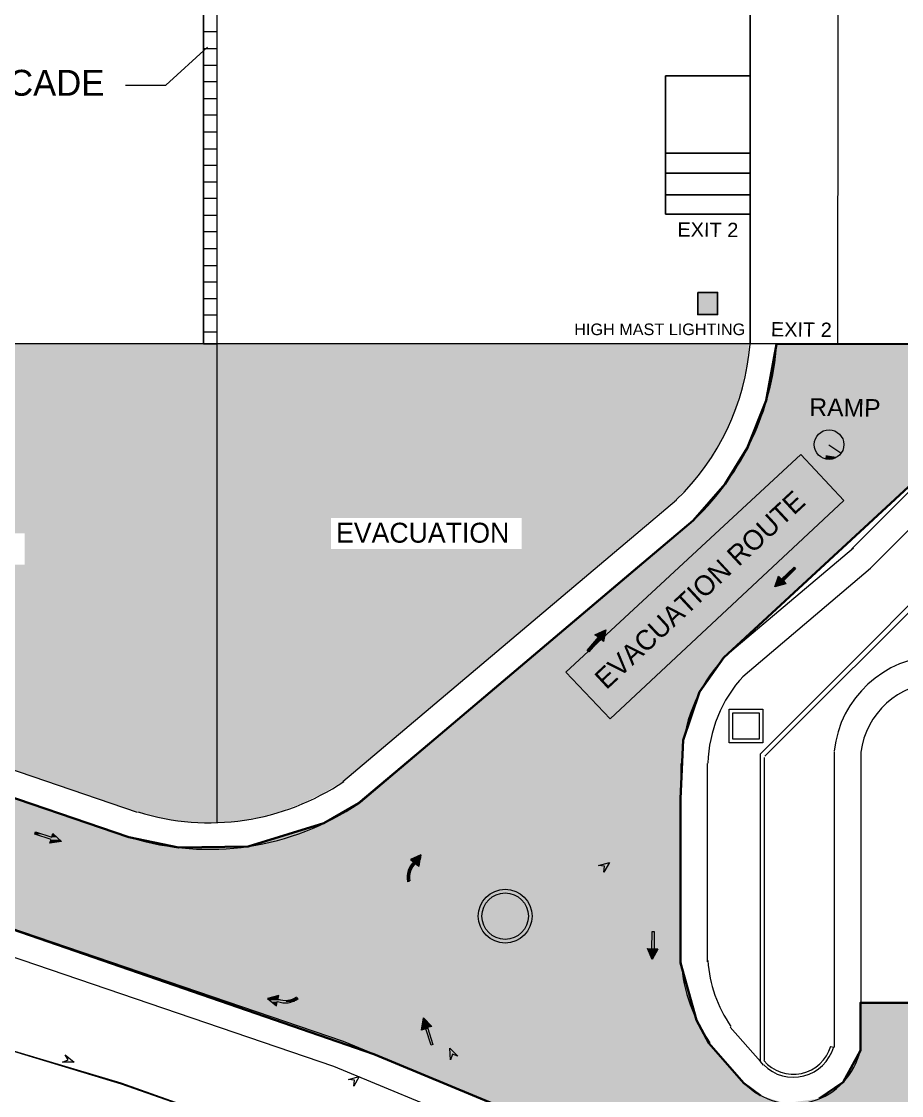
# Model space of a CAD drawing. Header units: inches. Extents: x 1969 to 240164, y 1364 to 46451.
# Drawn here: x 46889 to 51854, y 20250 to 26307 of the extents above; entities that cross this region are included whole.
import ezdxf

# ---------------------------------------------------------------- set-up
doc = ezdxf.new("R2010")
doc.units = ezdxf.units.IN
doc.header["$MEASUREMENT"] = 0
for name, color, linetype in [('PDF_0', 7, 'Continuous'), ('PDF_BH_Waste', 7, 'Continuous'), ('PDF_earth cutting area', 7, 'Continuous'), ('PDF_ESElevation', 7, 'Continuous'), ('PDF_foot path', 7, 'Continuous'), ('PDF_Lines', 7, 'Continuous'), ('PDF_TEX', 7, 'Continuous'), ('PDF_TEXT', 7, 'Continuous'), ('PDF_Wall', 7, 'Continuous')]:
    doc.layers.add(name, color=color, linetype=linetype)
doc.styles.add('PDF Arial-BoldMT', font='arial.ttf')
doc.styles.add('PDF ArialMT', font='arial.ttf')
doc.styles.add('PDF Century Gothic', font='GOTHIC.TTF')
doc.styles.add('PDF Swiss721BT-LightExtended', font='arial.ttf')

msp = doc.modelspace()

# ---------------------------------------------------------------- hatches: boundary and pattern name
at = {"true_color": 0xfecc66}
h = msp.add_hatch(color=31, dxfattribs=at)
h.dxf.hatch_style = 1
h.paths.add_polyline_path([(40008.3, 27445.2), (39953.1, 27576.4), (40565.8, 27834.4), (40621, 27703.3)])
h.paths.add_polyline_path([(40577.6, 27598.8), (40632.8, 27467.6), (40233.2, 27299.2), (40178, 27430.4)])
edge = h.paths.add_edge_path()
edge.add_line((23706.6, 23889.3), (23706.6, 23685.7))
edge.add_line((23706.6, 23685.7), (21592.3, 23685.7))
edge.add_arc((21564.1, 23607.1), 83.5, 70.24996, 109.75004)
edge.add_line((21535.9, 23685.7), (21474.3, 23685.7))
edge.add_line((21474.3, 23685.7), (21474.3, 23889.3))
edge.add_line((21474.3, 23889.3), (23706.6, 23889.3))
h.paths.add_polyline_path([(40196.6, 27136.6), (40128.6, 27004), (40083.8, 26760.5), (40108.3, 26579.1), (40179.2, 26411.1), (44054.9, 22879.7), (47494.3, 21707.1), (47774.4, 21648.7), (48167.3, 21655.3), (48593.7, 21785.4), (48790.3, 21898.1), (49229.2, 22267.9), (50678.1, 23493.2), (50859.2, 23699.7), (50983, 23900), (51090.8, 24169.8), (51148, 24487.9), (51993.8, 24488.6), (52290.4, 24048.9), (50849.8, 22717.9), (50714.5, 22526.6), (50622.5, 22254.5), (50606.5, 21925.5), (50606.5, 20998.1), (50696.2, 20675.3), (50766.7, 20544.7), (50964.4, 20319.7), (51058.4, 20250.3), (51196.7, 20206.5), (51389.7, 20233.1), (51523.7, 20325.3), (51622.3, 20503.8), (51622.3, 20773.7), (53221, 20773.7), (53221, 20166.3), (53323.2, 20166.3), (53323.2, 19249.4), (51850.7, 19249.4), (48876.6, 20483.8), (45963.5, 21489.1), (43693.6, 22262.7), (41571.7, 24195.4), (39950.9, 25674.8), (39044.1, 26554.3), (38079.5, 27215.6), (35857, 26162.3), (34994.2, 24093.5), (32860.7, 23926.1), (31214.3, 23858), (28068.1, 23728.3), (26623.6, 23670.7), (26125.1, 23748.9), (24768.5, 23544.4), (23827.6, 23544.4), (23273.3, 23447.3), (21482.5, 23346.7), (20701.9, 23346.7), (19975.8, 23179.6), (18647.9, 23098.7), (18526, 23021.2), (18458.9, 22934.2), (16811.9, 22382), (14065.1, 22382), (10291.7, 22150.2), (10399.9, 23009.2), (14054.9, 23234.2), (16268.8, 23125.1), (16401.4, 23136.9), (16539.8, 23172.8), (17389.5, 23514.9), (18148.7, 23728.4), (18898.7, 23820.5), (19842.9, 23871.6), (20739.4, 24014.8), (22123.3, 24079.5), (22770.9, 24079.5), (23779.9, 24246.6), (24703.7, 24246.6), (25375.2, 24342), (26135.3, 24457.9), (26581.9, 24376.1), (27205.7, 24393.1), (34200.4, 24679.5), (34926.4, 26329.3), (38395.3, 28029.7), (39197.5, 27689.4), (39688.1, 27614.9), (39863, 27631.6), (40107.6, 27695.3), (40153.2, 27713), (40296.7, 27791.6), (40552.7, 27873.4), (40725.6, 27893.1), (40799.6, 27443.2), (40565.9, 27413.6), (40402.5, 27338.4), (40299.1, 27258.4)])
at = {"true_color": 0xf1eb1f}
h = msp.add_hatch(color=2, dxfattribs=at)
h.dxf.hatch_style = 1
h.paths.add_polyline_path([(50816.2, 24779), (50704.1, 24779), (50704.1, 24653.8), (50816.2, 24653.8)])

# ---------------------------------------------------------------- linework, layer by layer
for p, q in [((51000, 24488.2), (51000, 31121.6)), ((50522.5, 25220.9), (50522.5, 26000.9)), ((50522.5, 26000.9), (51000, 26000.9)), ((50522.5, 25563.8), (51000, 25563.8)), ((50522.5, 25451), (51000, 25451)), ((50522.5, 25328.9), (51000, 25328.9)), ((51000, 25220.9), (50522.5, 25220.9))]:
    msp.add_line(p, q)
msp.add_lwpolyline([(50704.1, 24779), (50816.2, 24779), (50816.2, 24653.8), (50704.1, 24653.8)], close=True)
at = {"lineweight": 35}
for points in [[(44054.9, 22879.7), (47494.3, 21707.1), (47774.4, 21648.7), (48167.3, 21655.3), (48593.7, 21785.4), (48790.3, 21898.1), (49229.2, 22267.9), (49779.1, 22733), (50365.4, 23228.8), (50678.1, 23493.2), (50859.2, 23699.7), (50983, 23900), (51090.8, 24169.8), (51148, 24487.9), (51993.8, 24488.6)], [(52290.4, 24048.9), (50849.8, 22717.9), (50714.5, 22526.6), (50622.5, 22254.5), (50606.5, 21925.5), (50606.5, 20998.1), (50696.2, 20675.3), (50766.7, 20544.7), (50964.4, 20319.7), (51058.4, 20250.3)], [(51850.7, 19249.4), (48876.6, 20483.8), (45963.5, 21489.1)], [(51389.7, 20233.1), (51523.7, 20325.3), (51622.3, 20503.8), (51622.3, 20773.7), (52062, 20773.7), (53221, 20773.7), (53221, 20166.3)]]:
    msp.add_lwpolyline(points, dxfattribs=at)
for points in [[(44056.5, 22879.3), (47495.9, 21706.7), (47775.9, 21648.4), (48168.8, 21654.9), (48595.2, 21785.1), (48791.9, 21897.7), (49230.7, 22267.5), (49780.7, 22732.6), (50366.9, 23228.4), (50679.6, 23492.9), (50860.7, 23699.3), (50984.5, 23899.6), (51092.4, 24169.4), (51149.6, 24487.5), (51995.4, 24488.2)], [(52291.9, 24048.5), (50851.3, 22717.6), (50716.1, 22526.3), (50624, 22254.2), (50608, 21925.1), (50608, 20997.7), (50697.8, 20675), (50768.2, 20544.4), (50965.9, 20319.4), (51059.9, 20250)], [(51852.2, 19249), (48878.1, 20483.5), (45965.1, 21488.7)], [(51391.2, 20232.7), (51525.3, 20325), (51623.8, 20503.5), (51623.8, 20773.3), (52063.5, 20773.3), (53222.5, 20773.3), (53222.5, 20166)]]:
    msp.add_lwpolyline(points)
at = {"layer": 'PDF_0', "lineweight": 0}
for points in [[(47915.1, 24488.2), (47993.5, 24488.2), (47993.5, 31114.8), (47915.1, 31114.8)], [(49960.4, 22637.3), (50209.2, 22374.8), (51528.4, 23605.4), (51286.3, 23864.4)], [(50144.4, 21546.5), (50205.8, 21563.6), (50175.1, 21509), (50178.5, 21543.1)], [(47134.5, 20479.6), (47185.7, 20438.7), (47120.9, 20438.7), (47151.6, 20452.3)], [(49309.3, 20452.3), (49305.9, 20517.1), (49350.2, 20472.8), (49319.5, 20483)], [(48733.2, 20339.8), (48794.6, 20356.9), (48763.9, 20302.3), (48767.3, 20336.4)]]:
    msp.add_lwpolyline(points, close=True, dxfattribs=at)
for points in [[(47915.1, 26250.5), (47993.5, 26250.5)], [(47475.4, 25947.2), (47703.8, 25947.2), (47939, 26161.9)], [(47915.1, 26155.1), (47993.5, 26155.1)], [(47915.1, 26059.7), (47993.5, 26059.7)], [(47915.1, 25967.6), (47993.5, 25967.6)], [(47915.1, 25872.2), (47993.5, 25872.2)], [(47915.1, 25780.1), (47993.5, 25780.1)], [(47915.1, 25684.7), (47993.5, 25684.7)], [(47915.1, 25589.2), (47993.5, 25589.2)], [(47915.1, 25497.2), (47993.5, 25497.2)], [(47915.1, 25401.8), (47993.5, 25401.8)], [(47915.1, 25309.7), (47993.5, 25309.7)], [(47915.1, 25214.3), (47993.5, 25214.3)], [(47915.1, 25122.3), (47993.5, 25122.3)], [(47915.1, 25026.8), (47993.5, 25026.8)], [(47915.1, 24931.4), (47993.5, 24931.4)], [(47915.1, 24839.3), (47993.5, 24839.3)], [(47915.1, 24743.9), (47993.5, 24743.9)], [(47915.1, 24651.9), (47993.5, 24651.9)], [(47915.1, 24556.4), (47993.5, 24556.4)], [(51443.1, 23919), (51511.3, 23874.7)]]:
    msp.add_lwpolyline(points, dxfattribs=at)
msp.add_circle((51444.8, 23920.7), 83.5, dxfattribs=at)
at = {"layer": 'PDF_0', "color": 215, "true_color": 0xa953a0, "transparency": 33554559}
for points in [[(43991.7, 24488.2), (47993.5, 23748.5), (43320.2, 23748.5)], [(47993.5, 24488.2), (43991.7, 24488.2), (47993.5, 23748.5)], [(47993.5, 23748.5), (43320.2, 23748.5), (47993.5, 23421.3)], [(43320.2, 23748.5), (47993.5, 23421.3), (43678.1, 23421.3)], [(47993.5, 23421.3), (46906.2, 23421.3), (47993.5, 23244.1)], [(46906.2, 23421.3), (47993.5, 23244.1), (46906.2, 23244.1)], [(47993.5, 23244.1), (43872.4, 23244.1), (47993.5, 23008.9)], [(43872.4, 23244.1), (47993.5, 23008.9), (44128.1, 23008.9)], [(47993.5, 23008.9), (44128.1, 23008.9), (47993.5, 21846.5)], [(44128.1, 23008.9), (47993.5, 21846.5), (47536.8, 21846.5)], [(47993.5, 21846.5), (47536.8, 21846.5), (47993.5, 21819.2)], [(47536.8, 21846.5), (47993.5, 21819.2), (47649.2, 21819.2)], [(47993.5, 21819.2), (47649.2, 21819.2), (47993.5, 21798.8)], [(47649.2, 21819.2), (47993.5, 21798.8), (47761.7, 21798.8)], [(47993.5, 21788.5), (47877.6, 21788.5), (47761.7, 21798.8)], [(47761.7, 21798.8), (47993.5, 21798.8), (47993.5, 21788.5)], [(47993.5, 21788.5), (47993.5, 21788.5), (47877.6, 21788.5)]]:
    msp.add_solid(points, dxfattribs=at)
at = {"layer": 'PDF_0', "color": 85, "true_color": 0x58ba48, "transparency": 33554559}
for points in [[(50993.2, 24488.2), (47993.5, 24488.2), (50979.6, 24362.1)], [(47993.5, 24488.2), (50979.6, 24362.1), (47993.5, 24362.1)], [(50979.6, 24362.1), (47993.5, 24362.1), (50952.3, 24242.8)], [(47993.5, 24362.1), (50952.3, 24242.8), (47993.5, 24242.8)], [(50952.3, 24242.8), (47993.5, 24242.8), (50914.8, 24123.5)], [(47993.5, 24242.8), (50914.8, 24123.5), (47993.5, 24123.5)], [(50914.8, 24123.5), (47993.5, 24123.5), (50867.1, 24007.6)], [(47993.5, 24123.5), (50867.1, 24007.6), (47993.5, 24007.6)], [(50867.1, 24007.6), (47993.5, 24007.6), (50809.1, 23898.5)], [(47993.5, 24007.6), (50809.1, 23898.5), (47993.5, 23898.5)], [(50809.1, 23898.5), (47993.5, 23898.5), (50741, 23796.3)], [(47993.5, 23898.5), (50741, 23796.3), (47993.5, 23796.3)], [(51286.3, 23864.4), (51388.6, 23755.4), (51163.6, 23755.4)], [(50741, 23796.3), (47993.5, 23796.3), (50662.5, 23697.4)], [(47993.5, 23796.3), (50662.5, 23697.4), (47993.5, 23697.4)], [(51163.6, 23755.4), (51156.8, 23625.8), (51027.3, 23625.8)], [(51293.2, 23755.4), (51163.6, 23755.4), (51156.8, 23625.8)], [(51388.6, 23755.4), (51293.2, 23755.4), (51507.9, 23625.8)], [(51293.2, 23755.4), (51507.9, 23625.8), (51412.5, 23625.8)], [(50662.5, 23697.4), (47993.5, 23697.4), (50577.3, 23608.8)], [(47993.5, 23697.4), (50577.3, 23608.8), (47993.5, 23608.8)], [(51027.3, 23625.8), (50093.3, 22637.3), (49960.4, 22637.3)], [(51156.8, 23625.8), (51027.3, 23625.8), (50093.3, 22637.3)], [(51412.5, 23625.8), (51528.4, 23605.4), (51392, 23605.4)], [(51507.9, 23625.8), (51412.5, 23625.8), (51528.4, 23605.4)], [(50577.3, 23608.8), (47993.5, 23608.8), (50454.6, 23506.5)], [(47993.5, 23608.8), (50454.6, 23506.5), (47993.5, 23506.5)], [(51392, 23605.4), (50468.3, 22616.9), (50325.1, 22616.9)], [(51528.4, 23605.4), (51392, 23605.4), (50468.3, 22616.9)], [(48634.4, 23506.5), (47993.5, 23506.5), (48634.4, 23332.7)], [(47993.5, 23506.5), (48634.4, 23332.7), (47993.5, 23332.7)], [(50454.6, 23506.5), (49711.5, 23506.5), (50250.1, 23332.7)], [(49711.5, 23506.5), (50250.1, 23332.7), (49711.5, 23332.7)], [(50250.1, 23332.7), (47993.5, 23332.7), (48699.1, 22020.3)], [(47993.5, 23332.7), (48699.1, 22020.3), (47993.5, 22020.3)], [(50093.3, 22637.3), (49960.4, 22637.3), (50069.4, 22616.9)], [(49960.4, 22637.3), (50069.4, 22616.9), (49980.8, 22616.9)], [(50069.4, 22616.9), (49980.8, 22616.9), (50188.7, 22487.3)], [(49980.8, 22616.9), (50188.7, 22487.3), (50103.5, 22487.3)], [(50325.1, 22616.9), (50328.5, 22487.3), (50188.7, 22487.3)], [(50468.3, 22616.9), (50325.1, 22616.9), (50328.5, 22487.3)], [(50103.5, 22487.3), (50328.5, 22487.3), (50209.2, 22374.8)], [(48699.1, 22020.3), (47993.5, 22020.3), (48590.1, 21955.6)], [(47993.5, 22020.3), (48590.1, 21955.6), (47993.5, 21955.6)], [(48590.1, 21955.6), (47993.5, 21955.6), (48477.6, 21901)], [(47993.5, 21955.6), (48477.6, 21901), (47993.5, 21901)], [(48477.6, 21901), (47993.5, 21901), (48361.7, 21856.7)], [(47993.5, 21901), (48361.7, 21856.7), (47993.5, 21856.7)], [(48361.7, 21856.7), (47993.5, 21856.7), (48242.4, 21822.6)], [(47993.5, 21856.7), (48242.4, 21822.6), (47993.5, 21822.6)], [(47993.5, 21822.6), (47993.5, 21798.8), (48119.7, 21798.8)], [(47993.5, 21822.6), (48242.4, 21822.6), (48119.7, 21798.8)], [(47993.5, 21798.8), (48119.7, 21798.8), (47993.5, 21788.5)]]:
    msp.add_solid(points, dxfattribs=at)
at = {"layer": 'PDF_0', "transparency": 33554559}
for points in [[(51429.5, 23874.7), (51504.5, 23861), (51426.1, 23861)], [(51443.1, 23919), (51511.3, 23874.7), (51429.5, 23874.7)], [(51511.3, 23874.7), (51429.5, 23874.7), (51504.5, 23861)], [(51426.1, 23850.8), (51480.6, 23844), (51422.7, 23844)], [(51480.6, 23844), (51422.7, 23844), (51467, 23840.6)], [(51422.7, 23844), (51467, 23840.6), (51422.7, 23840.6)], [(51467, 23840.6), (51422.7, 23840.6), (51467, 23837.2)], [(51422.7, 23840.6), (51467, 23837.2), (51422.7, 23837.2)], [(51450, 23837.2), (51436.3, 23837.2), (51422.7, 23837.2)], [(51422.7, 23837.2), (51467, 23837.2), (51450, 23837.2)], [(51504.5, 23861), (51426.1, 23861), (51490.9, 23850.8)], [(51426.1, 23861), (51490.9, 23850.8), (51426.1, 23850.8)], [(51490.9, 23850.8), (51426.1, 23850.8), (51480.6, 23844)], [(51450, 23837.2), (51450, 23837.2), (51436.3, 23837.2)]]:
    msp.add_solid(points, dxfattribs=at)
at = {"layer": 'PDF_BH_Waste', "lineweight": 0}
msp.add_lwpolyline([(51494.3, 24488.2), (51501.1, 31179.5)], dxfattribs=at)
at = {"layer": 'PDF_earth cutting area', "lineweight": 0}
msp.add_lwpolyline([(42311.2, 22582.8), (43405.4, 21621.5), (43998.5, 21451.1), (44359.8, 21328.4), (44567.8, 21256.8), (45515.4, 20881.8), (46507.3, 20609.1), (46800.5, 20513.7), (47451.5, 20319.4), (47959.4, 20138.7), (48259.4, 20009.2), (48999.1, 19552.4), (49701.3, 19351.3), (50001.3, 19235.4), (50928.4, 18867.3), (51453.4, 18666.2), (51634, 18621.8), (51732.9, 18628.7), (52591.9, 18281), (53018, 18413.9), (53907.6, 18877.5), (54824.6, 19221.8), (55843.8, 19791)], dxfattribs=at)
at = {"layer": 'PDF_ESElevation', "lineweight": 0}
for points in [[(50959.1, 22613.4), (51678.3, 23223.6), (52523.7, 24069)], [(48702.5, 22020.3), (50584.1, 23608.8)], [(48801.4, 21904.4), (50679.6, 23492.9)], [(50860.3, 22729.3), (51582.9, 23339.5)], [(50608, 22122.6), (50608, 20997.7)], [(50758, 22122.6), (50758, 21004.5)]]:
    msp.add_lwpolyline(points, dxfattribs=at)
for centre, radius, start, end in [((49634.8, 24595.6), 1368.6, 313.84089, 355.468), ((49634.8, 24595.6), 1518.6, 313.8408, 355.91862), ((51516.4, 22103.8), 905, 137.30173, 178.49495), ((52072, 22127.7), 601.6, 91.60362, 173.70512), ((51516.4, 22103.8), 755, 137.3018, 178.49467), ((52072.1, 22127.7), 451.7, 91.85656, 172.60094), ((47947.5, 23143.5), 1355, 252.78446, 304.12907), ((47947.5, 23143.5), 1504.9, 252.78434, 304.12902), ((51526.6, 21071), 918.6, 184.47122, 214.71724), ((51526.6, 21071), 768.6, 184.47069, 214.1301), ((51243.7, 20590.4), 386.9, 224.20376, 347.33829)]:
    msp.add_arc(centre, radius, start, end, dxfattribs=at)
at = {"layer": 'PDF_foot path', "lineweight": 0}
for points in [[(50993.2, 24488.2), (43991.7, 24488.2), (40886.4, 27317.5)], [(47543.6, 21846.5), (44134.9, 23008.9), (40300.1, 26506.2)], [(47495.9, 21706.7), (44056.5, 22879.3), (40180.8, 26410.7)], [(51852.2, 19249), (49490, 20230.8), (48705.9, 20554.6), (43695.1, 22262.3), (39451.3, 26127.8)], [(51821.5, 19099.1), (49432, 20091), (48651.4, 20414.8), (43616.7, 22129.4), (39352.4, 26018.7)], [(51572.7, 23332.7), (52291.9, 24048.5)], [(51473.8, 22190.8), (51473.8, 20523.9)], [(51623.8, 22183.9), (51623.8, 20503.5)], [(51058, 20442.1), (50887.5, 20636.4)], [(50965.9, 20319.4), (50768.2, 20544.4)]]:
    msp.add_lwpolyline(points, dxfattribs=at)
msp.add_arc((52170.2, 22182.2), 546.4, 179.65356, 180.34644, dxfattribs=at)
at = {"layer": 'PDF_Lines', "lineweight": 0}
for points in [[(46800.5, 20513.7), (47451.5, 20316), (47956, 20138.7)], [(47959.4, 20138.7), (47451.5, 20319.4), (46800.5, 20513.7)]]:
    msp.add_lwpolyline(points, dxfattribs=at)
at = {"layer": 'PDF_TEX', "lineweight": 0}
for points in [[(47915.1, 24488.2), (47915.1, 31114.8)], [(47993.5, 21788.5), (47993.5, 31114.8)]]:
    msp.add_lwpolyline(points, dxfattribs=at)
for points in [[(50880.7, 22429.4), (51071.6, 22429.4), (51071.6, 22238.5), (50880.7, 22238.5)], [(50901.2, 22408.9), (51051.1, 22408.9), (51051.1, 22258.9), (50901.2, 22258.9)]]:
    msp.add_lwpolyline(points, close=True, dxfattribs=at)
at = {"layer": 'PDF_Wall', "lineweight": 0}
for points in [[(51075, 20421.6), (51058, 20442.1), (51058, 22177.1), (52523.7, 23642.9), (52523.7, 24007.6), (52523.7, 25040.4)], [(51995.4, 24488.2), (50993.2, 24488.2)], [(52002.2, 24488.2), (51000, 24488.2)], [(51081.8, 22163.5), (52087.4, 23165.7), (52857.8, 23165.7), (52857.8, 22923.6), (52516.9, 22923.6), (52516.9, 22903.2), (52878.2, 22903.2)], [(51078.4, 22156.7), (51078.4, 20448.9)], [(49111.6, 21556.7), (49132, 21543.1), (49142.3, 21607.9), (49084.3, 21580.6), (49101.4, 21567)], [(49138.9, 21580.6), (49142.3, 21607.9), (49138.9, 21580.6)], [(49077.5, 21495.4), (49063.9, 21495.4), (49077.5, 21495.4)], [(49074.1, 21474.9), (49063.9, 21474.9), (49074.1, 21474.9)], [(49077.5, 21457.9), (49063.9, 21454.5)], [(50478.5, 21076.1), (50420.5, 21076.1), (50478.5, 21076.1)], [(48334.4, 20789.8), (48341.2, 20813.6), (48276.5, 20796.6), (48327.6, 20755.7), (48331, 20779.6)], [(48429.8, 20783), (48382.1, 20783), (48429.8, 20783)], [(48440.1, 20803.4), (48446.9, 20793.2)], [(51453.4, 20527.3), (51473.8, 20523.9)]]:
    msp.add_lwpolyline(points, dxfattribs=at)
for points in [[(51160.2, 23179.3), (51177.3, 23162.2), (51248.8, 23230.4), (51255.7, 23220.2), (51187.5, 23152), (51201.1, 23135), (51139.8, 23117.9)], [(50171.7, 22811.1), (50154.7, 22828.2), (50089.9, 22753.2), (50079.7, 22760), (50144.4, 22835), (50124, 22848.6), (50185.3, 22875.9)], [(47049.3, 21672.6), (47056.1, 21693.1), (46964.1, 21723.8), (46967.5, 21737.4), (47059.5, 21706.7), (47066.4, 21727.2), (47114.1, 21682.9)], [(50420.5, 21079.5), (50444.4, 21076.1), (50447.8, 21175), (50458, 21175), (50458, 21076.1), (50478.5, 21076.1), (50447.8, 21018.2)], [(49203.6, 20639.8), (49179.8, 20633), (49210.4, 20537.5), (49200.2, 20534.1), (49169.5, 20626.2), (49145.7, 20619.3), (49155.9, 20687.5)]]:
    msp.add_lwpolyline(points, close=True, dxfattribs=at)
for radius in [151.7, 131.2]:
    msp.add_circle((49617.8, 21261.9), radius, dxfattribs=at)
for centre, radius, start, end in [((49184.9, 21480), 121, 132.23684, 190.43307), ((49184.9, 21480), 107.4, 131.56855, 190.33894), ((48377, 20893.8), 121, 248.47896, 306.67199), ((48377, 20893.8), 107.4, 247.81281, 306.5836), ((51243.7, 20590.4), 236.9, 225.09298, 343.81742), ((51243.7, 20590.4), 219.9, 220.50057, 343.8171)]:
    msp.add_arc(centre, radius, start, end, dxfattribs=at)
at = {"layer": 'PDF_Wall', "transparency": 33554559}
for points in [[(51238.6, 23220.2), (51214.8, 23179.3), (51194.3, 23179.3)], [(51255.7, 23220.2), (51238.6, 23220.2), (51214.8, 23179.3)], [(51248.8, 23230.4), (51255.7, 23220.2), (51238.6, 23220.2)], [(51153.4, 23152), (51146.6, 23135), (51201.1, 23135)], [(51156.8, 23162.2), (51187.5, 23152), (51153.4, 23152)], [(51153.4, 23152), (51187.5, 23152), (51201.1, 23135)], [(51160.2, 23179.3), (51177.3, 23162.2), (51156.8, 23162.2)], [(51194.3, 23162.2), (51156.8, 23162.2), (51187.5, 23152)], [(51194.3, 23179.3), (51194.3, 23162.2), (51177.3, 23162.2)], [(51214.8, 23179.3), (51194.3, 23179.3), (51194.3, 23162.2)], [(51146.6, 23135), (51201.1, 23135), (51139.8, 23117.9)], [(50185.3, 22875.9), (50181.9, 22848.6), (50124, 22848.6)], [(50181.9, 22848.6), (50124, 22848.6), (50175.1, 22835)], [(50124, 22848.6), (50175.1, 22835), (50144.4, 22835)], [(50144.4, 22835), (50175.1, 22828.2), (50137.6, 22828.2)], [(50175.1, 22835), (50144.4, 22835), (50175.1, 22828.2)], [(50137.6, 22828.2), (50079.7, 22760), (50096.7, 22760)], [(50137.6, 22828.2), (50154.7, 22828.2), (50096.7, 22760)], [(50154.7, 22828.2), (50175.1, 22828.2), (50171.7, 22811.1)], [(50079.7, 22760), (50096.7, 22760), (50089.9, 22753.2)], [(46967.5, 21737.4), (46991.4, 21727.2), (46964.1, 21727.2)], [(46991.4, 21727.2), (46964.1, 21727.2), (47005, 21723.8)], [(46964.1, 21727.2), (47005, 21723.8), (46964.1, 21723.8)], [(47005, 21723.8), (46964.1, 21723.8), (47059.5, 21706.7)], [(46964.1, 21723.8), (47059.5, 21706.7), (47018.6, 21706.7)], [(47090.2, 21706.7), (47018.6, 21706.7), (47103.9, 21693.1)], [(47018.6, 21706.7), (47103.9, 21693.1), (47056.1, 21693.1)], [(47049.3, 21672.6), (47049.3, 21672.6), (47052.7, 21682.9)], [(47049.3, 21672.6), (47052.7, 21682.9), (47114.1, 21682.9)], [(47056.1, 21693.1), (47114.1, 21682.9), (47052.7, 21682.9)], [(47103.9, 21693.1), (47056.1, 21693.1), (47114.1, 21682.9)], [(47066.4, 21723.8), (47090.2, 21706.7), (47059.5, 21706.7)], [(47066.4, 21727.2), (47073.2, 21723.8), (47066.4, 21723.8)], [(47073.2, 21723.8), (47066.4, 21723.8), (47090.2, 21706.7)], [(49142.3, 21607.9), (49138.9, 21580.6), (49084.3, 21580.6)], [(49138.9, 21580.6), (49084.3, 21580.6), (49135.4, 21567)], [(49084.3, 21580.6), (49135.4, 21567), (49101.4, 21567)], [(49101.4, 21567), (49132, 21556.7), (49094.5, 21556.7)], [(49135.4, 21567), (49101.4, 21567), (49132, 21556.7)], [(49067.3, 21512.4), (49077.5, 21495.4), (49063.9, 21495.4)], [(49070.7, 21515.8), (49080.9, 21512.4), (49067.3, 21512.4)], [(49080.9, 21512.4), (49067.3, 21512.4), (49077.5, 21495.4)], [(49074.1, 21529.5), (49084.3, 21515.8), (49070.7, 21515.8)], [(49084.3, 21515.8), (49070.7, 21515.8), (49080.9, 21512.4)], [(49077.5, 21532.9), (49087.7, 21529.5), (49074.1, 21529.5)], [(49087.7, 21529.5), (49074.1, 21529.5), (49084.3, 21515.8)], [(49084.3, 21543.1), (49091.1, 21532.9), (49077.5, 21532.9)], [(49091.1, 21532.9), (49077.5, 21532.9), (49087.7, 21529.5)], [(49087.7, 21549.9), (49098, 21543.1), (49084.3, 21543.1)], [(49098, 21543.1), (49084.3, 21543.1), (49091.1, 21532.9)], [(49094.5, 21556.7), (49104.8, 21549.9), (49087.7, 21549.9)], [(49104.8, 21549.9), (49087.7, 21549.9), (49098, 21543.1)], [(49111.6, 21556.7), (49094.5, 21556.7), (49104.8, 21549.9)], [(49132, 21556.7), (49111.6, 21556.7), (49132, 21549.9)], [(49111.6, 21556.7), (49132, 21549.9), (49121.8, 21549.9)], [(49132, 21543.1), (49128.6, 21543.1), (49121.8, 21549.9)], [(49121.8, 21549.9), (49132, 21549.9), (49132, 21543.1)], [(49132, 21543.1), (49132, 21543.1), (49128.6, 21543.1)], [(49063.9, 21495.4), (49077.5, 21495.4), (49077.5, 21495.4)], [(49077.5, 21495.4), (49063.9, 21495.4), (49074.1, 21474.9)], [(49063.9, 21495.4), (49074.1, 21474.9), (49063.9, 21474.9)], [(49063.9, 21474.9), (49074.1, 21474.9), (49074.1, 21474.9)], [(49063.9, 21474.9), (49063.9, 21457.9), (49077.5, 21457.9)], [(49063.9, 21474.9), (49074.1, 21474.9), (49077.5, 21457.9)], [(49063.9, 21457.9), (49077.5, 21457.9), (49063.9, 21454.5)], [(50447.8, 21175), (50458, 21079.5), (50444.4, 21079.5)], [(50447.8, 21175), (50458, 21175), (50458, 21175)], [(50458, 21175), (50447.8, 21175), (50458, 21079.5)], [(50420.5, 21079.5), (50444.4, 21076.1), (50420.5, 21076.1)], [(50458, 21079.5), (50444.4, 21079.5), (50458, 21076.1)], [(50444.4, 21079.5), (50458, 21076.1), (50444.4, 21076.1)], [(50420.5, 21076.1), (50458, 21076.1), (50458, 21076.1)], [(50458, 21076.1), (50458, 21076.1), (50420.5, 21076.1)], [(50458, 21076.1), (50478.5, 21076.1), (50420.5, 21076.1)], [(50420.5, 21076.1), (50478.5, 21076.1), (50447.8, 21018.2)], [(48300.3, 20803.4), (48337.8, 20796.6), (48276.5, 20796.6)], [(48337.8, 20796.6), (48276.5, 20796.6), (48334.4, 20789.8)], [(48276.5, 20796.6), (48334.4, 20789.8), (48283.3, 20789.8)], [(48334.4, 20789.8), (48283.3, 20789.8), (48351.4, 20786.4)], [(48283.3, 20789.8), (48351.4, 20786.4), (48290.1, 20786.4)], [(48351.4, 20786.4), (48290.1, 20786.4), (48368.5, 20783)], [(48290.1, 20786.4), (48368.5, 20783), (48293.5, 20783)], [(48371.9, 20783), (48371.9, 20783), (48293.5, 20783)], [(48371.9, 20783), (48293.5, 20783), (48368.5, 20783)], [(48429.8, 20783), (48293.5, 20783), (48419.6, 20779.6)], [(48293.5, 20783), (48419.6, 20779.6), (48300.3, 20779.6)], [(48341.2, 20813.6), (48337.8, 20803.4), (48300.3, 20803.4)], [(48337.8, 20803.4), (48300.3, 20803.4), (48337.8, 20796.6)], [(48331, 20779.6), (48300.3, 20779.6), (48331, 20776.1)], [(48300.3, 20779.6), (48331, 20776.1), (48303.7, 20776.1)], [(48303.7, 20776.1), (48307.1, 20769.3), (48331, 20769.3)], [(48303.7, 20776.1), (48331, 20776.1), (48331, 20769.3)], [(48419.6, 20779.6), (48331, 20779.6), (48412.8, 20776.1)], [(48331, 20779.6), (48412.8, 20776.1), (48341.2, 20776.1)], [(48412.8, 20776.1), (48341.2, 20776.1), (48399.2, 20772.7)], [(48341.2, 20776.1), (48399.2, 20772.7), (48351.4, 20772.7)], [(48382.1, 20783), (48429.8, 20783), (48371.9, 20783)], [(48429.8, 20783), (48388.9, 20783), (48382.1, 20783)], [(48406, 20786.4), (48429.8, 20783), (48388.9, 20783)], [(48388.9, 20783), (48429.8, 20783), (48429.8, 20783)], [(48423, 20793.2), (48436.7, 20786.4), (48406, 20786.4)], [(48436.7, 20786.4), (48406, 20786.4), (48429.8, 20783)], [(48429.8, 20796.6), (48446.9, 20796.6), (48423, 20796.6)], [(48446.9, 20796.6), (48423, 20796.6), (48446.9, 20793.2)], [(48423, 20796.6), (48446.9, 20793.2), (48423, 20793.2)], [(48446.9, 20793.2), (48423, 20793.2), (48436.7, 20786.4)], [(48440.1, 20803.4), (48443.5, 20796.6), (48429.8, 20796.6)], [(48443.5, 20796.6), (48429.8, 20796.6), (48446.9, 20796.6)], [(48307.1, 20769.3), (48331, 20769.3), (48327.6, 20755.7)], [(48351.4, 20772.7), (48365.1, 20772.7), (48392.3, 20772.7)], [(48351.4, 20772.7), (48399.2, 20772.7), (48392.3, 20772.7)], [(48365.1, 20772.7), (48392.3, 20772.7), (48371.9, 20769.3)], [(49155.9, 20687.5), (49203.6, 20639.8), (49149.1, 20639.8)], [(49149.1, 20639.8), (49179.8, 20633), (49145.7, 20633)], [(49179.8, 20633), (49145.7, 20633), (49179.8, 20626.2)], [(49145.7, 20633), (49179.8, 20626.2), (49145.7, 20626.2)], [(49145.7, 20626.2), (49169.5, 20626.2), (49145.7, 20619.3)], [(49203.6, 20639.8), (49149.1, 20639.8), (49179.8, 20633)], [(49169.5, 20626.2), (49196.8, 20537.5), (49210.4, 20537.5)], [(49169.5, 20626.2), (49179.8, 20626.2), (49210.4, 20537.5)], [(49196.8, 20537.5), (49210.4, 20537.5), (49200.2, 20534.1)]]:
    msp.add_solid(points, dxfattribs=at)

# ---------------------------------------------------------------- texts
at = {"layer": 'PDF_TEXT', "attachment_point": 4}
for s, insert, char_height, style in [('BARRICADE', (46216, 25960), 146.14, 'PDF Century Gothic'), ('HIGH MAST LIGHTING', (50007.6, 24570.4), 65.38, 'PDF ArialMT'), ('EVACUATION', (48663.6, 23423.2), 112.42, 'PDF Century Gothic')]:
    msp.add_mtext(s, dxfattribs=dict(at, insert=insert, char_height=char_height, style=style))
for s, insert, char_height, rotation, style in [('EXIT 2', (50589.4, 25134.4), 80.47, 359.42863, 'PDF Arial-BoldMT'), ('EXIT 2', (51116.8, 24571.5), 80.47, 359.42863, 'PDF Arial-BoldMT'), ('RAMP', (51333.5, 24132.9), 99.7, 359.12111, 'PDF Swiss721BT-LightExtended'), ('EVACUATION ROUTE', (50150.6, 22575.6), 112.415, 42.93462, 'PDF Century Gothic')]:
    msp.add_mtext(s, dxfattribs=dict(at, insert=insert, char_height=char_height, rotation=rotation, style=style))

doc.saveas('drawing.dxf')
